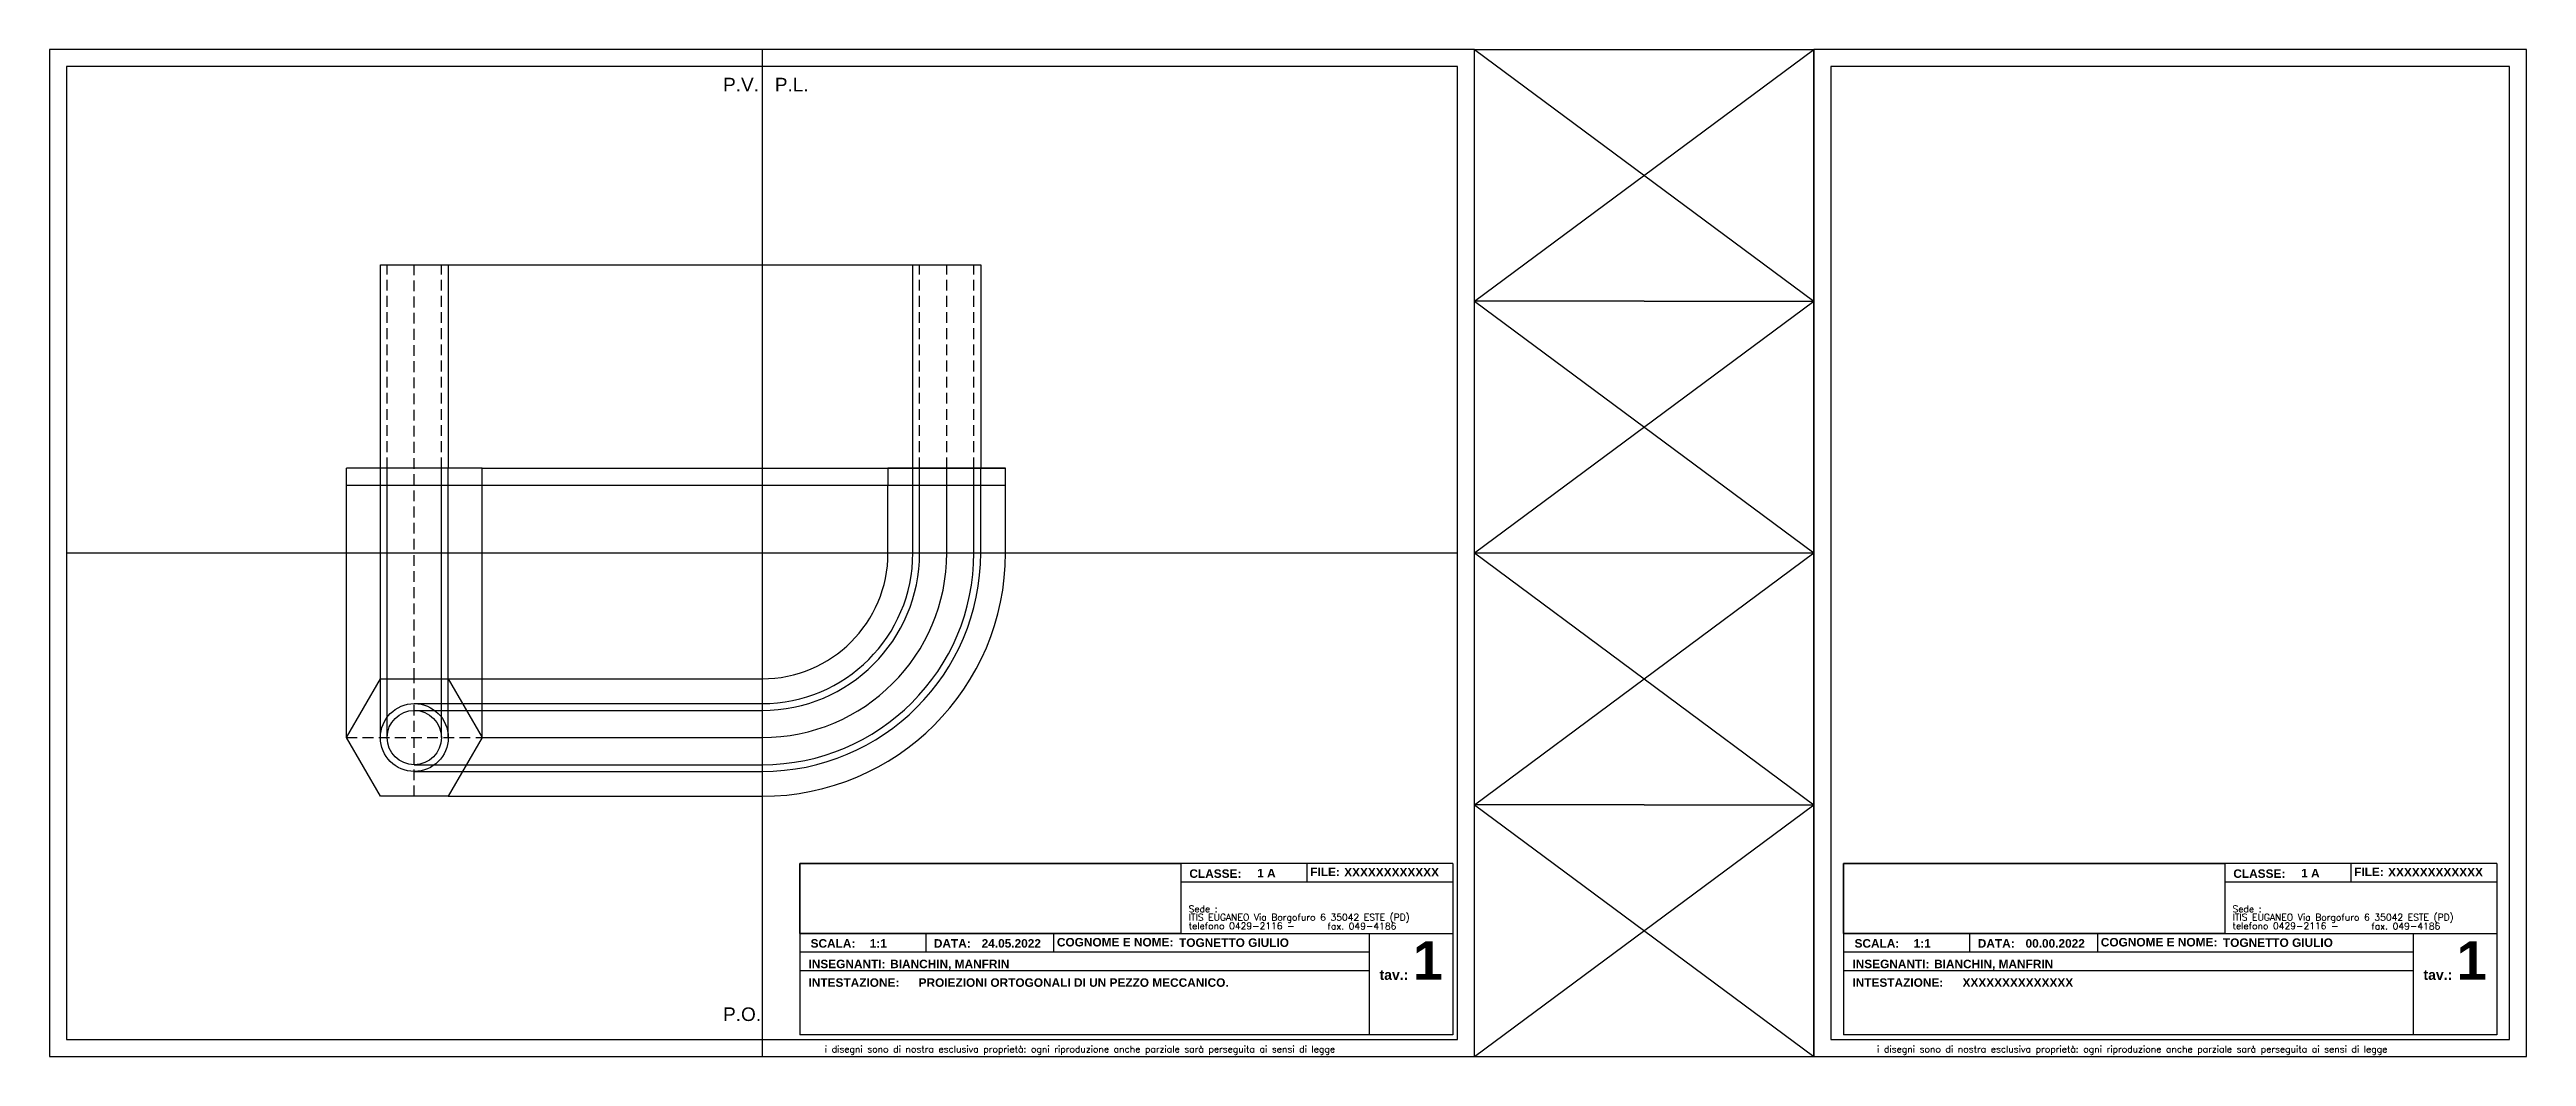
# Model space of a CAD drawing. Extents: x -213 to 517, y -383 to -86.
import ezdxf

# ---------------------------------------------------------------- set-up
doc = ezdxf.new("R2010")
doc.units = 0
doc.linetypes.add('NASCOSTA2', pattern=[4.7625, 3.175, -1.5875])
doc.layers.get('0').update_dxf_attribs({"color": 255, "linetype": 'CONTINUOUS'})
for name, color, linetype in [('Assi', 2, 'CONTINUOUS'), ('Linea Costruzione', 255, 'CONTINUOUS'), ('testo', 2, 'CONTINUOUS')]:
    doc.layers.add(name, color=color, linetype=linetype)
doc.layers.add('linea proiezione', color=7, linetype='CONTINUOUS', transparency=0.6)
doc.layers.add('linea tratteggio', color=255, linetype='NASCOSTA2', transparency=0.25)
doc.styles.add('QUOTE', font='arial.ttf')
doc.styles.add('ROMANS', font='ROMANS.SHX', dxfattribs={"width": 0.65, "height": 8})
doc.styles.add('SANSSERIFBOLD', font='sasb____.pfb', dxfattribs={"height": 3})
picture_1 = doc.add_image_def('image1.jpg', size_in_pixel=(2000, 368))

msp = doc.modelspace()

# ---------------------------------------------------------------- linework, layer by layer
for p, q in [((-2.64, -85.76), (-2.64, -90.76)), ((207.36, -85.76), (307.36, -85.76)), ((207.36, -85.76), (307.36, -160.01)), ((207.36, -160.01), (307.36, -85.76)), ((307.36, -382.76), (307.36, -85.76)), ((257.36, -160.01), (207.36, -160.01)), ((207.36, -160.01), (307.36, -234.26)), ((207.36, -234.26), (307.36, -160.01)), ((257.36, -160.01), (307.36, -160.01)), ((207.36, -234.26), (307.36, -234.26)), ((207.36, -234.26), (307.36, -308.51)), ((207.36, -308.51), (307.36, -234.26)), ((257.36, -308.51), (207.36, -308.51)), ((207.36, -382.76), (307.36, -308.51)), ((207.36, -308.51), (307.36, -382.76)), ((257.36, -308.51), (307.36, -308.51)), ((8.44, -325.84), (8.44, -376.37)), ((200.95, -325.84), (8.44, -325.84)), ((120.79, -325.84), (120.79, -346.52)), ((157.94, -325.84), (157.94, -331.34)), ((200.95, -325.84), (200.95, -376.37)), ((316.1, -325.84), (316.1, -376.37)), ((508.62, -325.84), (316.1, -325.84)), ((428.45, -325.84), (428.45, -346.52)), ((465.61, -325.84), (465.61, -331.34)), ((508.62, -325.84), (508.62, -376.37)), ((200.95, -331.34), (120.79, -331.34)), ((508.62, -331.34), (428.45, -331.34)), ((8.44, -346.52), (200.95, -346.52)), ((45.6, -346.52), (45.6, -352.01)), ((83.29, -346.52), (83.29, -352.01)), ((176.27, -346.52), (176.27, -376.37)), ((316.1, -346.52), (508.62, -346.52)), ((353.26, -346.52), (353.26, -352.01)), ((390.96, -346.52), (390.96, -352.01)), ((483.94, -346.52), (483.94, -376.37)), ((176.27, -352.01), (8.44, -352.01)), ((176.27, -357.5), (8.44, -357.5)), ((483.94, -352.01), (316.1, -352.01)), ((483.94, -357.5), (316.1, -357.5)), ((-2.64, -377.76), (-2.64, -382.76)), ((200.95, -376.37), (8.44, -376.37)), ((508.62, -376.37), (316.1, -376.37)), ((207.36, -382.76), (307.36, -382.76))]:
    msp.add_line(p, q)
at = {"color": 1}
for p, q in [((200.95, -376.37), (200.95, -376.37)), ((508.62, -376.37), (508.62, -376.37))]:
    msp.add_line(p, q, dxfattribs=at)
for points in [[(-212.64, -382.76), (207.36, -382.76), (207.36, -85.76), (-212.64, -85.76)], [(307.36, -382.76), (517.36, -382.76), (517.36, -85.76), (307.36, -85.76)], [(-207.64, -377.76), (202.36, -377.76), (202.36, -90.76), (-207.64, -90.76)], [(312.36, -377.76), (512.36, -377.76), (512.36, -90.76), (312.36, -90.76)]]:
    msp.add_lwpolyline(points, close=True)
at = {"layer": 'Assi'}
for p, q in [((-2.64, -90.76), (-2.64, -377.76)), ((-207.64, -234.26), (202.36, -234.26))]:
    msp.add_line(p, q, dxfattribs=at)
at = {"layer": 'Linea Costruzione'}
for p, q in [((-115.14, -209.26), (-115.14, -149.26)), ((-115.14, -149.26), (-95.14, -149.26)), ((-95.14, -149.26), (-95.14, -209.26)), ((41.79, -149.26), (61.79, -149.26)), ((41.79, -209.26), (41.79, -149.26)), ((61.79, -149.26), (61.79, -209.26)), ((-125.14, -214.26), (-125.14, -209.26)), ((-85.14, -209.26), (-125.14, -209.26)), ((-115.14, -214.26), (-115.14, -209.26)), ((-95.14, -214.26), (-95.14, -209.26)), ((-85.14, -214.26), (-85.14, -209.26)), ((69.11, -209.26), (34.47, -209.26)), ((34.47, -209.26), (34.47, -214.26)), ((51.79, -214.26), (51.79, -209.26)), ((69.11, -214.26), (69.11, -209.26)), ((-125.14, -214.26), (-85.14, -214.26)), ((34.47, -214.26), (69.11, -214.26)), ((-125.14, -288.69), (-115.14, -271.37)), ((-115.14, -271.37), (-95.14, -271.37)), ((-95.14, -271.37), (-85.14, -288.69)), ((-115.14, -306.01), (-125.14, -288.69)), ((-85.14, -288.69), (-95.14, -306.01)), ((-95.14, -306.01), (-115.14, -306.01))]:
    msp.add_line(p, q, dxfattribs=at)
for radius in [10, 8]:
    msp.add_circle((-105.14, -288.69), radius, dxfattribs=at)
at = {"layer": 'linea proiezione'}
for p, q in [((-95.14, -149.26), (41.79, -149.26)), ((-113.14, -214.26), (-113.14, -209.26)), ((-97.14, -214.26), (-97.14, -209.26)), ((-85.14, -209.26), (69.11, -209.26)), ((41.79, -214.26), (41.79, -209.26)), ((43.79, -214.26), (43.79, -209.26)), ((59.79, -214.26), (59.79, -209.26)), ((61.79, -234.26), (61.79, -209.26)), ((-125.14, -234.26), (-125.14, -214.26)), ((-115.14, -234.26), (-115.14, -214.26)), ((-113.14, -234.26), (-113.14, -214.26)), ((-97.14, -234.26), (-97.14, -214.26)), ((-95.14, -234.26), (-95.14, -214.26)), ((-85.14, -234.26), (-85.14, -214.26)), ((-85.14, -214.26), (69.11, -214.26)), ((34.47, -234.26), (34.47, -214.26)), ((41.79, -234.26), (41.79, -214.26)), ((43.79, -234.26), (43.79, -214.26)), ((51.79, -234.26), (51.79, -214.26)), ((59.79, -234.26), (59.79, -214.26)), ((69.11, -234.26), (69.11, -214.26)), ((-125.14, -288.69), (-125.14, -234.26)), ((-115.14, -271.37), (-115.14, -234.26)), ((-113.14, -288.69), (-113.14, -234.26)), ((-97.14, -288.69), (-97.14, -234.26)), ((-95.14, -271.37), (-95.14, -234.26)), ((-85.14, -288.69), (-85.14, -234.26)), ((-115.14, -288.69), (-115.14, -271.37)), ((-95.14, -288.69), (-95.14, -271.37)), ((-95.14, -271.37), (-2.64, -271.37)), ((-105.14, -278.69), (-2.64, -278.69)), ((-105.14, -280.69), (-2.64, -280.69)), ((-85.14, -288.69), (-2.64, -288.69)), ((-105.14, -296.69), (-2.64, -296.69)), ((-105.14, -298.69), (-2.64, -298.69)), ((-95.14, -306.01), (-2.64, -306.01))]:
    msp.add_line(p, q, dxfattribs=at)
for radius in [37.11, 44.43, 54.43, 64.43, 71.75, 46.43, 62.43]:
    msp.add_arc((-2.64, -234.26), radius, 270, 0, dxfattribs=at)
at = {"layer": 'linea tratteggio'}
for p, q in [((-113.14, -209.26), (-113.14, -149.26)), ((-105.14, -271.37), (-105.14, -149.26)), ((-97.14, -209.26), (-97.14, -149.26)), ((43.79, -209.26), (43.79, -149.26)), ((51.79, -209.26), (51.79, -149.26)), ((59.79, -209.26), (59.79, -149.26)), ((-105.14, -306.01), (-105.14, -271.37)), ((-125.14, -288.69), (-85.14, -288.69))]:
    msp.add_line(p, q, dxfattribs=at)

# ---------------------------------------------------------------- texts
at = {"layer": 'testo'}
for s, height, style, p in [('CLASSE:', 2.5, 'SANSSERIFBOLD', (123.3, -330.07)), ('1 A', 2.5, 'SANSSERIFBOLD', (143.29, -329.92)), ('FILE:', 2.5, 'SANSSERIFBOLD', (158.92, -329.57)), ('XXXXXXXXXXXX', 2.5, 'SANSSERIFBOLD', (168.92, -329.65)), ('CLASSE:', 2.5, 'SANSSERIFBOLD', (430.97, -330.07)), ('1 A ', 2.5, 'SANSSERIFBOLD', (450.96, -329.92)), ('FILE:', 2.5, 'SANSSERIFBOLD', (466.58, -329.57)), ('XXXXXXXXXXXX', 2.5, 'SANSSERIFBOLD', (476.59, -329.65)), ('Sede : ', 1.974, 'ROMANS', (123.08, -340.23)), ('ITIS EUGANEO Via Borgofuro 6 35042 ESTE (PD)', 1.9745, 'ROMANS', (123.08, -342.69)), ('Sede : ', 1.974, 'ROMANS', (430.74, -340.23)), ('ITIS EUGANEO Via Borgofuro 6 35042 ESTE (PD)', 1.9745, 'ROMANS', (430.74, -342.69)), ('SCALA:', 2.5, 'SANSSERIFBOLD', (11.66, -350.65)), ('1:1', 2.5, 'SANSSERIFBOLD', (29.09, -350.65)), ('DATA:', 2.5, 'SANSSERIFBOLD', (47.99, -350.65)), ('24.05.2022', 2.5, 'SANSSERIFBOLD', (62.07, -350.65)), ('COGNOME E NOME:', 2.5, 'SANSSERIFBOLD', (84.25, -350.3)), ('TOGNETTO GIULIO', 2.5, 'SANSSERIFBOLD', (120.25, -350.44)), ('telefono 0429-2116 -  ', 1.9745, 'ROMANS', (123.08, -345.23)), ('fax. 049-4186', 1.9745, 'ROMANS', (163.99, -345.31)), ('1', 11.37, 'SANSSERIFBOLD', (189.15, -360.13)), ('SCALA:', 2.5, 'SANSSERIFBOLD', (319.33, -350.65)), ('1:1', 2.5, 'SANSSERIFBOLD', (336.76, -350.65)), ('DATA:', 2.5, 'SANSSERIFBOLD', (355.66, -350.65)), ('00.00.2022', 2.5, 'SANSSERIFBOLD', (369.73, -350.65)), ('COGNOME E NOME:', 2.5, 'SANSSERIFBOLD', (391.92, -350.3)), ('TOGNETTO GIULIO', 2.5, 'SANSSERIFBOLD', (427.91, -350.44)), ('telefono 0429-2116 -  ', 1.9745, 'ROMANS', (430.74, -345.23)), ('fax. 049-4186', 1.9745, 'ROMANS', (471.66, -345.31)), ('1', 11.37, 'SANSSERIFBOLD', (496.82, -360.13)), ('INSEGNANTI: ', 2.5, 'SANSSERIFBOLD', (11.05, -356.72)), ('BIANCHIN, MANFRIN', 2.5, 'SANSSERIFBOLD', (35.12, -356.72)), ('tav.:', 2.962, 'SANSSERIFBOLD', (179.33, -360.15)), ('INSEGNANTI: ', 2.5, 'SANSSERIFBOLD', (318.71, -356.72)), ('BIANCHIN, MANFRIN', 2.5, 'SANSSERIFBOLD', (342.78, -356.72)), ('tav.:', 2.962, 'SANSSERIFBOLD', (486.99, -360.15)), ('INTESTAZIONE: ', 2.5, 'SANSSERIFBOLD', (11.05, -362.21)), ('PROIEZIONI ORTOGONALI DI UN PEZZO MECCANICO.', 2.5, 'SANSSERIFBOLD', (43.5, -362.21)), ('INTESTAZIONE: ', 2.5, 'SANSSERIFBOLD', (318.71, -362.21)), ('XXXXXXXXXXXXXX', 2.5, 'SANSSERIFBOLD', (351.16, -362.21)), ('i disegni sono di nostra esclusiva proprietà: ogni riproduzione anche parziale sarà perseguita ai sensi di legge', 1.9745, 'ROMANS', (15.85, -381.58)), ('i disegni sono di nostra esclusiva proprietà: ogni riproduzione anche parziale sarà perseguita ai sensi di legge', 1.9745, 'ROMANS', (325.99, -381.58))]:
    msp.add_text(s, height=height, dxfattribs=dict(at, style=style)).set_placement(p)
at = {"layer": 'testo', "char_height": 4, "attachment_point": 1, "style": 'QUOTE'}
for s, insert in [('P.V.', (-14.12, -94.11)), ('P.L.', (1.13, -94.11)), ('P.O.', (-14.12, -368.29))]:
    msp.add_mtext_dynamic_manual_height_columns(s, width=52.4837, gutter_width=12.5, heights=[0], dxfattribs=dict(at, insert=insert))

# ---------------------------------------------------------------- pictures from other files: only their frames are drawn
image = msp.add_image(picture_1, insert=(8.44, -346.52), size_in_units=(112.35, 20.67))
image.dxf.flags = 7
image = msp.add_image(picture_1, insert=(316.1, -346.52), size_in_units=(112.35, 20.67))
image.dxf.flags = 7

doc.saveas('drawing.dxf')
